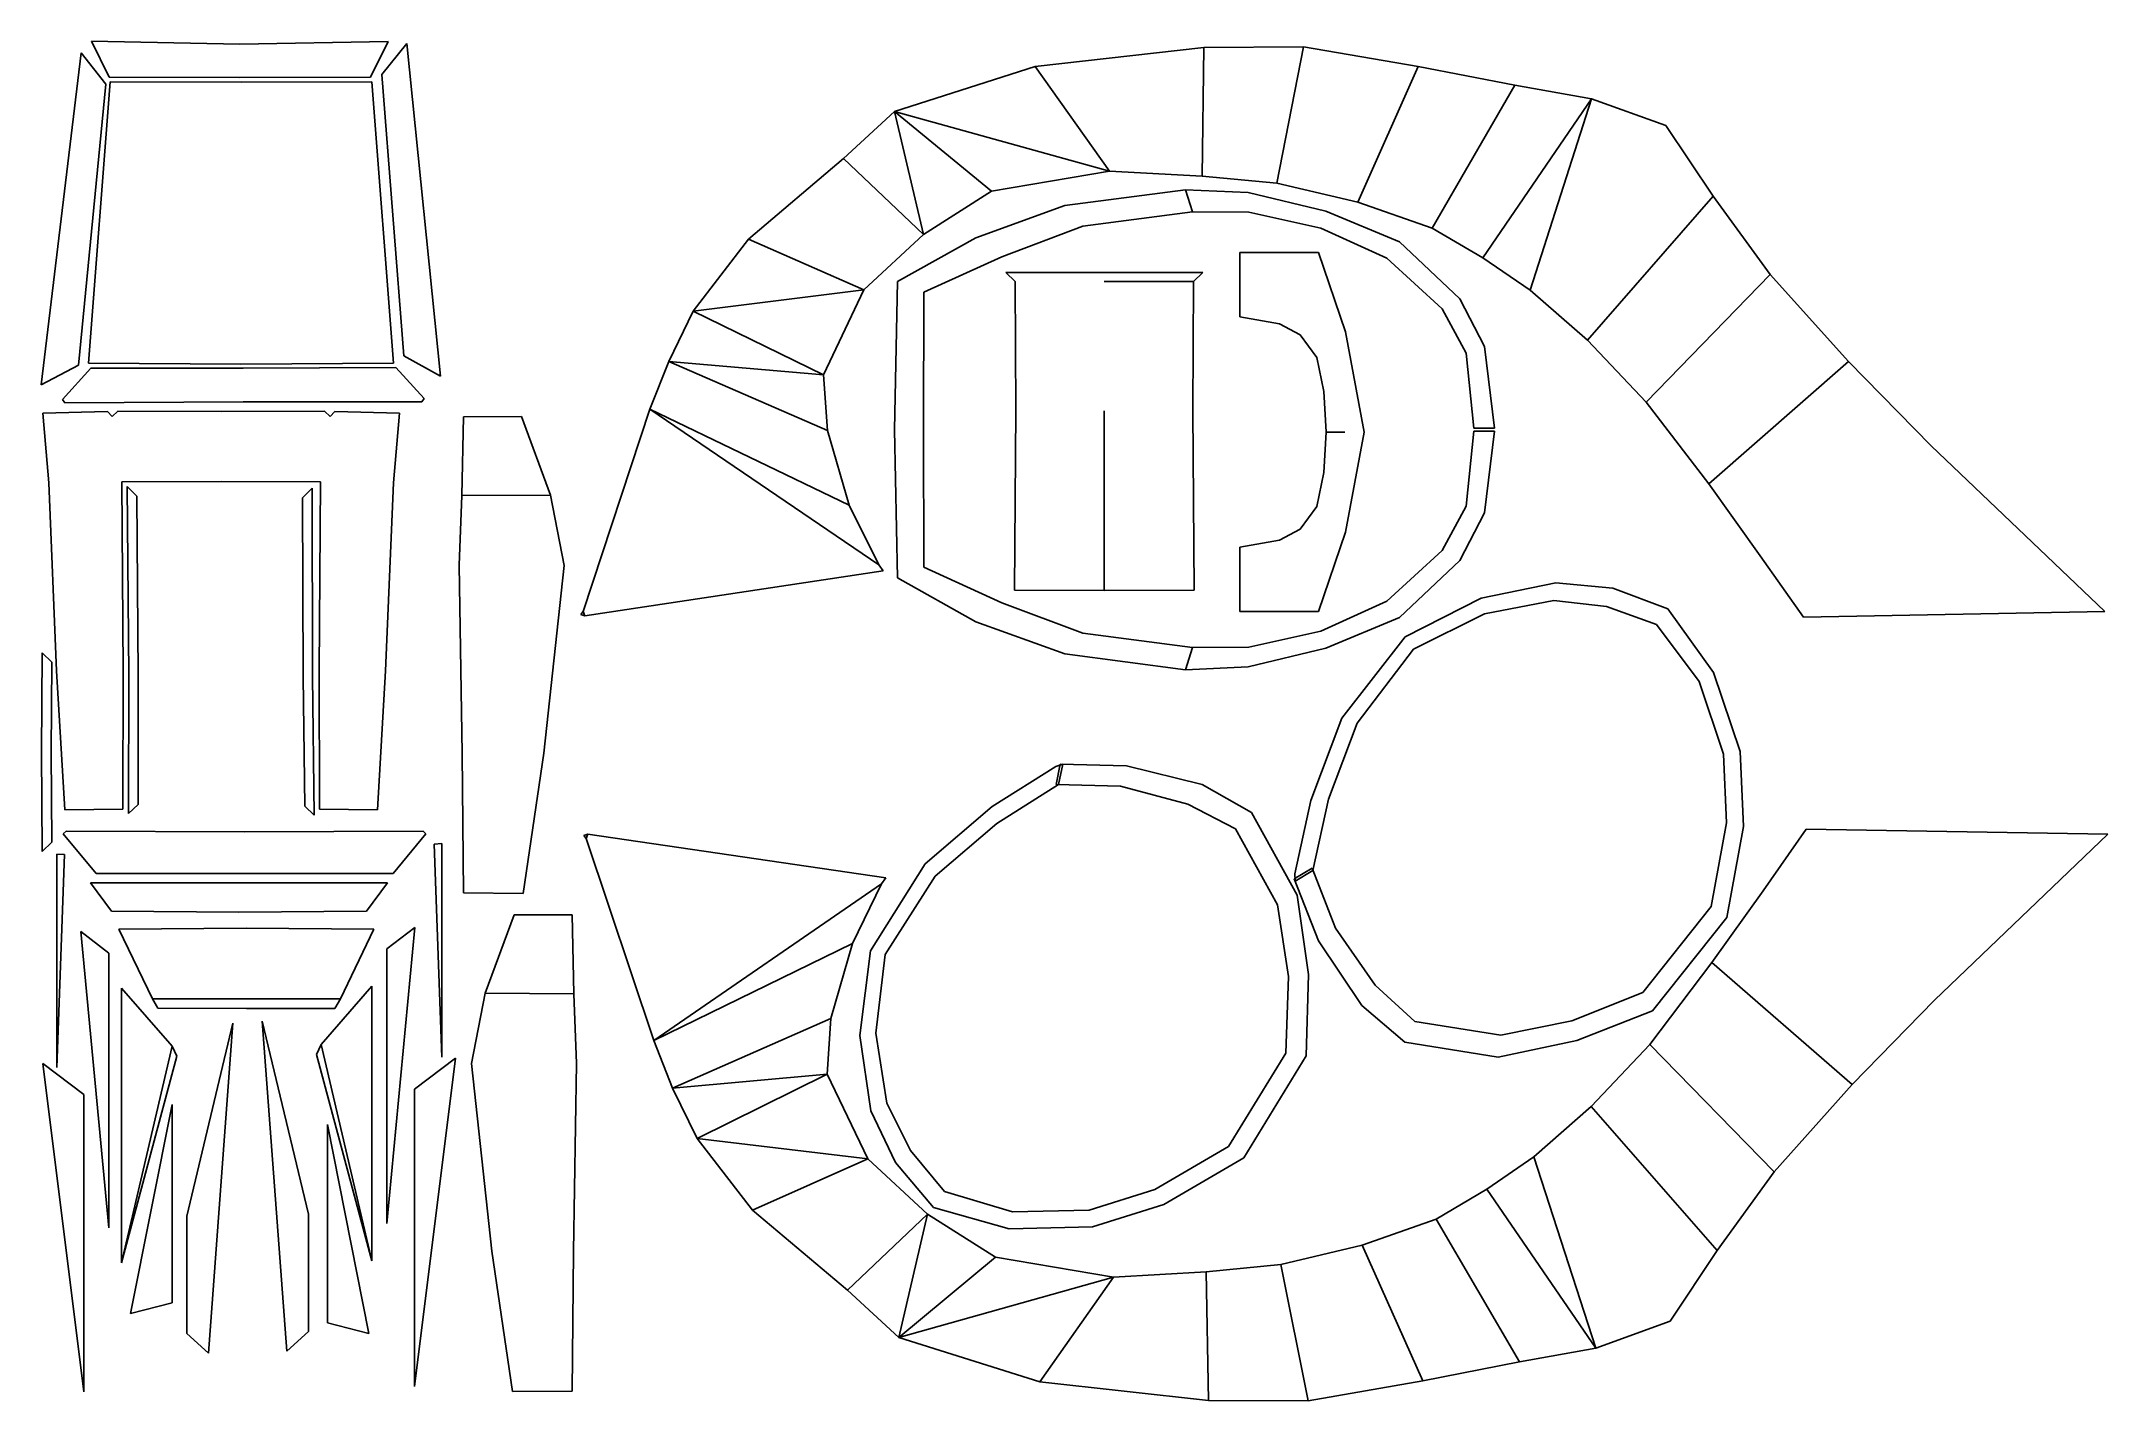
# Model space of a CAD drawing. Extents: x 2 to 903, y 5 to 598.
import ezdxf

# ---------------------------------------------------------------- set-up
doc = ezdxf.new("R2010")
doc.units = 0

msp = doc.modelspace()

# ---------------------------------------------------------------- linework, layer by layer
at = {"layer": 'CutLine', "color": 8, "linetype": 'CONTINUOUS'}
for p, q in [((88.491846, 596.810713), (23.803055, 598.125295)), ((23.803055, 598.125295), (31.461128, 582.547538)), ((153.181159, 598.089352), (88.491846, 596.810713)), ((145.515027, 582.517376), (153.181159, 598.089352)), ((161.406942, 597.159887), (150.48446, 583.670801)), ((176.130116, 452.043343), (161.406942, 597.159887)), ((509.173349, 595.446057), (435.586336, 587.14457)), ((552.614706, 595.653621), (509.173349, 595.446057)), ((602.677403, 587.068662), (552.614706, 595.653621)), ((19.346142, 593.10714), (1.905433, 448.26657)), ((30.00919, 579.409987), (19.346142, 593.10714)), ((435.586336, 587.14457), (374.145651, 567.552216)), ((644.872488, 579.023746), (602.677403, 587.068662)), ((18.153119, 456.752552), (30.00919, 579.409987)), ((32.010564, 580.480388), (22.459351, 457.621986)), ((31.461086, 582.547538), (88.48786, 582.408236)), ((89.027282, 580.351086), (32.000508, 580.490388)), ((88.48786, 582.408236), (145.515027, 582.517376)), ((146.054449, 580.460226), (89.027282, 580.351086)), ((155.577353, 457.607484), (146.054449, 580.460226)), ((150.48446, 583.670801), (160.007364, 460.81806)), ((678.262303, 573.038698), (644.872488, 579.023746)), ((710.671699, 561.444438), (678.262303, 573.038698)), ((374.145651, 567.552216), (351.860303, 546.923573)), ((731.345885, 530.550383), (710.671699, 561.444438)), ((351.860303, 546.923573), (310.407529, 511.789051)), ((416.451895, 532.678614), (467.974454, 541.460136)), ((467.974454, 541.460136), (508.378406, 539.253954)), ((386.797075, 513.816035), (416.451895, 532.678614)), ((501.049701, 533.387539), (448.527414, 526.420797)), ((528.496888, 532.099488), (501.049701, 533.387539)), ((508.378406, 539.253954), (540.934724, 536.166408)), ((562.402183, 524.05128), (528.496888, 532.099488)), ((540.934724, 536.166408), (576.364128, 527.888256)), ((448.527414, 526.420797), (409.694732, 512.443985)), ((456.312445, 517.471168), (504.180829, 523.648937)), ((504.180829, 523.648937), (528.770631, 523.555397)), ((528.770631, 523.555397), (560.150963, 516.524197)), ((594.539448, 510.60707), (562.402183, 524.05128)), ((576.364128, 527.888256), (608.715263, 516.602637)), ((756.269501, 496.302953), (731.345885, 530.550383)), ((421.015704, 504.146138), (456.312445, 517.471168)), ((560.150963, 516.524197), (588.947989, 503.444943)), ((608.715263, 516.602637), (630.881494, 503.596898)), ((310.407529, 511.789051), (286.327059, 480.35249)), ((360.790799, 489.609898), (386.797075, 513.816035)), ((409.694732, 512.443985), (375.419674, 493.335184)), ((559.194984, 506.031322), (524.789411, 505.988902)), ((524.789411, 505.988902), (524.875815, 477.838323)), ((570.938655, 471.400439), (559.194984, 506.031322)), ((620.81, 485.715192), (594.539448, 510.60707)), ((386.923547, 488.697607), (421.015704, 504.146138)), ((422.737683, 497.269299), (426.821913, 493.281726)), ((465.68445, 497.243079), (422.737683, 497.269299)), ((508.62539, 497.269292), (465.681536, 497.243161)), ((504.541163, 493.281715), (508.62539, 497.269292)), ((588.947989, 503.444943), (613.025659, 481.349994)), ((630.881494, 503.596898), (651.472293, 489.475086)), ((790.411127, 458.39578), (756.269501, 496.302953)), ((343.171183, 452.558327), (360.790799, 489.609898)), ((375.419674, 493.335184), (374.163575, 428.645232)), ((386.807891, 428.645336), (386.923547, 488.697607)), ((426.820141, 493.281727), (427.041686, 436.879783)), ((504.31962, 436.879771), (504.541163, 493.281715)), ((651.472293, 489.475086), (676.448523, 467.677353)), ((286.327059, 480.35249), (275.620688, 458.352692)), ((524.875815, 477.838323), (542.176023, 474.87191)), ((613.025659, 481.349994), (623.522471, 461.993793)), ((631.564235, 464.902809), (620.81, 485.715192)), ((542.176023, 474.87191), (551.123035, 470.036866)), ((551.123035, 470.036866), (558.358302, 460.186331)), ((578.998563, 427.639573), (570.938655, 471.400439)), ((160.007364, 460.81806), (176.130116, 452.043343)), ((558.358302, 460.186331), (561.44814, 445.301568)), ((623.522471, 461.993793), (626.978495, 429.285647)), ((635.992005, 429.33224), (631.564235, 464.902809)), ((676.448523, 467.677353), (702.134143, 440.647729)), ((1.905433, 448.26657), (18.153119, 456.752552)), ((23.433444, 455.434206), (11.092281, 441.880797)), ((22.459351, 457.621986), (89.018274, 457.205958)), ((89.993667, 455.43388), (23.433444, 455.434206)), ((89.018274, 457.205958), (155.577353, 457.607484)), ((156.552746, 455.835407), (89.993667, 455.43388)), ((168.973791, 442.320361), (156.552746, 455.835407)), ((275.620688, 458.352692), (267.452643, 437.573182)), ((344.935434, 428.345405), (343.171183, 452.558327)), ((826.471249, 421.589901), (790.411127, 458.39578)), ((11.092281, 441.880797), (12.181277, 440.441051)), ((167.89405, 440.870879), (168.973791, 442.320361)), ((561.44814, 445.301568), (562.439162, 427.69388)), ((30.71067, 436.619239), (2.570998, 435.830926)), ((2.570998, 435.830926), (5.176743, 405.531155)), ((12.181277, 440.441051), (90.036858, 440.825359)), ((32.746228, 434.417217), (30.71067, 436.619239)), ((35.23583, 436.735671), (32.746228, 434.417217)), ((80.36144, 436.640069), (35.23583, 436.735671)), ((125.487213, 436.735669), (80.36144, 436.640069)), ((90.036858, 440.825359), (167.89405, 440.870879)), ((127.976976, 434.417222), (125.487213, 436.735669)), ((130.01237, 436.61925), (127.976976, 434.417222)), ((158.152205, 435.830931), (130.01237, 436.61925)), ((155.546304, 405.531154), (158.152205, 435.830931)), ((186.135788, 434.278235), (185.390686, 399.880706)), ((211.469745, 434.376443), (186.135788, 434.278235)), ((224.011745, 400.092799), (211.469745, 434.376443)), ((267.452643, 437.573182), (238.310778, 349.377844)), ((427.041686, 436.879783), (426.465308, 358.682255)), ((465.680653, 436.945979), (465.668119, 358.515081)), ((465.693508, 358.515081), (465.680653, 436.945979)), ((504.895997, 358.682255), (504.31962, 436.879771)), ((702.134143, 440.647729), (729.388264, 404.981563)), ((354.420587, 395.640786), (344.935434, 428.345405)), ((374.163575, 428.645232), (375.419674, 363.955477)), ((386.924367, 368.593067), (386.807891, 428.645336)), ((562.439162, 427.585271), (561.448134, 409.977745)), ((562.439162, 427.69388), (570.613628, 427.639574)), ((570.613628, 427.639574), (562.439162, 427.585271)), ((570.938326, 383.878866), (578.998563, 427.639573)), ((626.979284, 428.005563), (623.523081, 395.29761)), ((626.978495, 429.285647), (635.992005, 429.33224)), ((635.992795, 427.959208), (626.979284, 428.005563)), ((631.564776, 392.388519), (635.992795, 427.959208)), ((902.231509, 349.377844), (826.471249, 421.589901)), ((37.03326, 405.836695), (80.361442, 406.032138)), ((37.645724, 323.578913), (37.03326, 405.836695)), ((80.361442, 406.032138), (123.689785, 405.8367)), ((123.689785, 405.8367), (123.077488, 323.578901)), ((561.448134, 409.977745), (558.358291, 395.092823)), ((5.176743, 405.531155), (8.59804, 323.483474)), ((43.583829, 399.686464), (39.427035, 403.877565)), ((39.427035, 403.877565), (40.039499, 321.619783)), ((44.164303, 321.488978), (43.583829, 399.686464)), ((120.026896, 403.148376), (115.914504, 398.913855)), ((115.914504, 398.913855), (116.155254, 320.714573)), ((120.278454, 320.888684), (120.026896, 403.148376)), ((152.12517, 323.483488), (155.546304, 405.531154)), ((185.390686, 399.880706), (184.279197, 369.489394)), ((229.976372, 369.410782), (224.011745, 400.092799)), ((729.388264, 404.981563), (751.805002, 373.668333)), ((367.242879, 369.608546), (354.420587, 395.640786)), ((558.358291, 395.092823), (551.123027, 385.242286)), ((623.523081, 395.29761), (613.025876, 375.941511)), ((620.810211, 371.576239), (631.564776, 392.388519)), ((542.176016, 380.40724), (524.875806, 377.440983)), ((551.123027, 385.242286), (542.176016, 380.40724)), ((559.194983, 349.247836), (570.938326, 383.878866)), ((524.875806, 377.440983), (524.789411, 349.29024)), ((613.025876, 375.941511), (588.94806, 353.847111)), ((594.539501, 346.68477), (620.810211, 371.576239)), ((751.805002, 373.668333), (770.697796, 346.900013)), ((184.279197, 369.489394), (185.495447, 287.379442)), ((221.216742, 287.509994), (229.976372, 369.410782)), ((239.046927, 347.437461), (369.138275, 367.020582)), ((369.138275, 367.020582), (367.242879, 369.608546)), ((375.419674, 363.955477), (409.695964, 344.847294)), ((421.016893, 353.145181), (386.924367, 368.593067)), ((662.629202, 361.833169), (630.156284, 355.165267)), ((687.489586, 359.515663), (662.629202, 361.833169)), ((456.313662, 339.820942), (421.016893, 353.145181)), ((426.465308, 358.682255), (465.693508, 358.515081)), ((465.668119, 358.515081), (504.895997, 358.682255)), ((588.94806, 353.847111), (560.154722, 340.751495)), ((630.156284, 355.165267), (596.910318, 338.281417)), ((631.564609, 348.281195), (661.843218, 354.108893)), ((661.843218, 354.108893), (684.807784, 351.539333)), ((711.549821, 350.482698), (687.489586, 359.515663)), ((238.310778, 349.377844), (237.315817, 347.949358)), ((237.315817, 347.949358), (239.046927, 347.437461)), ((409.695964, 344.847294), (448.528845, 330.871013)), ((524.789411, 349.29024), (559.194983, 349.247836)), ((562.402179, 333.241026), (594.539501, 346.68477)), ((600.659748, 332.827058), (631.564609, 348.281195)), ((684.807784, 351.539333), (706.612941, 343.639873)), ((706.612941, 343.639873), (725.175051, 318.794181)), ((731.55262, 322.664558), (711.549821, 350.482698)), ((770.697796, 346.900013), (902.231509, 349.377844)), ((504.179459, 333.636607), (456.313662, 339.820942)), ((528.76308, 333.784371), (504.179459, 333.636607)), ((560.154722, 340.751495), (528.76308, 333.784371)), ((596.910318, 338.281417), (569.380144, 302.82814)), ((2.280784, 331.246831), (1.960419, 287.919231)), ((6.527145, 327.146665), (2.280784, 331.246831)), ((6.227869, 287.91925), (6.527145, 327.146665)), ((448.528845, 330.871013), (501.048294, 323.905209)), ((501.048294, 323.905209), (528.496821, 325.193139)), ((528.496821, 325.193139), (562.402179, 333.241026)), ((575.98663, 300.548136), (600.659748, 332.827058)), ((8.59804, 323.483474), (12.118427, 262.694206)), ((37.435537, 263.111987), (37.645724, 323.578913)), ((40.039499, 321.619783), (39.9514, 261.152555)), ((44.087166, 265.086652), (44.164303, 321.488978)), ((116.155254, 320.714573), (116.824596, 264.316166)), ((121.001449, 260.425719), (120.278454, 320.888684)), ((123.077488, 323.578901), (123.287672, 263.111979)), ((148.604617, 262.69421), (152.12517, 323.483488)), ((725.175051, 318.794181), (735.818644, 287.062179)), ((743.122627, 288.169521), (731.55262, 322.664558)), ((569.380144, 302.82814), (555.74599, 266.81206)), ((563.444503, 267.417389), (575.98663, 300.548136)), ((1.960419, 287.919231), (2.280784, 244.591793)), ((6.52711, 248.692157), (6.227869, 287.91925)), ((185.495447, 287.379442), (186.135788, 226.491672)), ((212.16574, 226.274322), (221.216742, 287.509994)), ((444.505243, 281.732153), (416.771245, 264.287785)), ((447.5772, 282.657631), (444.505243, 281.732153)), ((446.463372, 282.687413), (444.713022, 273.780939)), ((445.734887, 273.768986), (447.5772, 282.657631)), ((475.442553, 281.986321), (446.463372, 282.687413)), ((508.376541, 273.839176), (475.442553, 281.986321)), ((735.818644, 287.062179), (737.156718, 257.042031)), ((744.577712, 255.535524), (743.122627, 288.169521)), ((418.826196, 256.843899), (445.734887, 273.768986)), ((444.713022, 273.780939), (472.79337, 273.123413)), ((472.79337, 273.123413), (502.06298, 265.23364)), ((529.918314, 261.638182), (508.376541, 273.839176)), ((12.118427, 262.694206), (37.435537, 263.111987)), ((39.9514, 261.152555), (44.087166, 265.086652)), ((116.824596, 264.316166), (121.001449, 260.425719)), ((123.287672, 263.111979), (148.604617, 262.69421)), ((416.771245, 264.287785), (387.558315, 239.195292)), ((502.06298, 265.23364), (522.913897, 254.401209)), ((549.84817, 225.592888), (529.918314, 261.638182)), ((555.74599, 266.81206), (548.797297, 234.792674)), ((556.703529, 236.351156), (563.444503, 267.417389)), ((12.723506, 253.442161), (11.437316, 252.269031)), ((90.579397, 253.126838), (12.723506, 253.442161)), ((168.436067, 253.415583), (90.579397, 253.126838)), ((169.720687, 252.243878), (168.436067, 253.415583)), ((391.953065, 233.761359), (418.826196, 256.843899)), ((522.913897, 254.401209), (541.24754, 221.243373)), ((737.156718, 257.042031), (730.480247, 220.536069)), ((737.319829, 215.850472), (744.577712, 255.535524)), ((771.953441, 254.288114), (753.133964, 227.4682)), ((903.459222, 252.143385), (771.953441, 254.288114)), ((2.280784, 244.591793), (6.52711, 248.692157)), ((8.661435, 243.481898), (8.661435, 150.262162)), ((12.047561, 243.203721), (8.661435, 243.481898)), ((11.437316, 252.269031), (25.773634, 235.009143)), ((155.366354, 235.008606), (169.720687, 252.243878)), ((176.636482, 248.072588), (173.250363, 247.794364)), ((173.250363, 247.794364), (176.636482, 154.841249)), ((176.636482, 154.841249), (176.636482, 248.072588)), ((240.284958, 252.143385), (238.555529, 251.618106)), ((238.555529, 251.618106), (239.560167, 250.199007)), ((239.560167, 250.199007), (269.075841, 162.100644)), ((370.418708, 233.075686), (240.284958, 252.143385)), ((827.932552, 179.753758), (903.459222, 252.143385)), ((8.661435, 150.262162), (12.047561, 243.203721)), ((25.773634, 235.009143), (90.569905, 235.029839)), ((90.572068, 235.029839), (155.364191, 235.009143)), ((387.558315, 239.195292), (363.609787, 201.230434)), ((556.34353, 237.308911), (548.566724, 232.627984)), ((548.797297, 234.792674), (548.976005, 231.589312)), ((548.976005, 231.589312), (556.703529, 236.351156)), ((566.53154, 211.133684), (556.34353, 237.308911)), ((88.115214, 230.947309), (23.318942, 230.926613)), ((23.318942, 230.926613), (32.518135, 218.526947)), ((152.9095, 230.926613), (88.117376, 230.947308)), ((143.731511, 218.501301), (152.9095, 230.926613)), ((186.135788, 226.491672), (212.16574, 226.274322)), ((355.80341, 204.40284), (368.533451, 230.480314)), ((368.533451, 230.480314), (370.418708, 233.075686)), ((370.015427, 199.564393), (391.953065, 233.761359)), ((548.566724, 232.627984), (559.102035, 205.62258)), ((554.81522, 190.86061), (549.84817, 225.592888)), ((753.133964, 227.4682), (730.803983, 196.092731)), ((32.518135, 218.526947), (88.127526, 218.087082)), ((88.127526, 218.087082), (143.73563, 218.500379)), ((208.158456, 216.972342), (195.616615, 182.688694)), ((233.492521, 216.874153), (208.158456, 216.972342)), ((234.237674, 182.476624), (233.492521, 216.874153)), ((541.24754, 221.243373), (546.017328, 190.007437)), ((730.480247, 220.536069), (700.623194, 183.057259)), ((31.411542, 200.251483), (19.153439, 209.638481)), ((19.153439, 209.638481), (31.411542, 80.413603)), ((91.400547, 211.057973), (35.79388, 210.639602)), ((35.79388, 210.639602), (50.38319, 180.297536)), ((147.005722, 210.639602), (91.400547, 211.057973)), ((132.382263, 180.275171), (147.005722, 210.639602)), ((164.879459, 211.460839), (152.599615, 202.090517)), ((152.599615, 82.262395), (164.879459, 211.460839)), ((583.92415, 186.305187), (566.53154, 211.133684)), ((704.862829, 175.108627), (737.319829, 215.850472)), ((31.411542, 80.413603), (31.411542, 200.251483)), ((152.599615, 202.090517), (152.599615, 82.262395)), ((346.423958, 171.667744), (355.80341, 204.40284)), ((363.609787, 201.230434), (359.067546, 164.220709)), ((366.019152, 165.242831), (370.015427, 199.564393)), ((559.102035, 205.62258), (577.985517, 177.436779)), ((546.017328, 190.007437), (544.887794, 156.627696)), ((553.805779, 155.350833), (554.81522, 190.86061)), ((730.803983, 196.092731), (703.648747, 160.351459)), ((36.940744, 184.963806), (36.940744, 65.125926)), ((59.041814, 159.566332), (36.940744, 184.963806)), ((146.113298, 185.81321), (123.972608, 160.40388)), ((146.113298, 65.985089), (146.113298, 185.81321)), ((195.616615, 182.688694), (189.652007, 152.006992)), ((235.349044, 152.085328), (234.237674, 182.476624)), ((601.214094, 170.394541), (583.92415, 186.305187)), ((700.623194, 183.057259), (669.626745, 170.619454)), ((50.38319, 180.297536), (52.77729, 176.163334)), ((52.77729, 176.163334), (91.381761, 176.010303)), ((91.381761, 176.010303), (129.986775, 176.142043)), ((129.986775, 176.142043), (132.382263, 180.275171)), ((344.728353, 147.450214), (346.423958, 171.667744)), ((577.985517, 177.436779), (596.797548, 161.342752)), ((671.822951, 162.057477), (704.862829, 175.108627)), ((791.974825, 142.847965), (827.932552, 179.753758)), ((85.470524, 169.635572), (65.344016, 85.485882)), ((74.811848, 25.593185), (85.470524, 169.635572)), ((118.515679, 86.363817), (98.254386, 170.493273)), ((98.254386, 170.493273), (109.056708, 26.467283)), ((359.067546, 164.220709), (363.865582, 131.419305)), ((370.859555, 134.790737), (366.019152, 165.242831)), ((638.635184, 164.458412), (601.214094, 170.394541)), ((669.626745, 170.619454), (638.635184, 164.458412)), ((36.940744, 65.125926), (60.986999, 155.202894)), ((60.986999, 155.202894), (59.041814, 159.566332)), ((123.972608, 160.40388), (122.029157, 156.039924)), ((122.029157, 156.039924), (146.113298, 65.985089)), ((182.577889, 154.368513), (164.687961, 140.838843)), ((164.687961, 11.050243), (182.577889, 154.368513)), ((269.075841, 162.100644), (277.316954, 141.348914)), ((544.887794, 156.627696), (519.828341, 115.785177)), ((526.564382, 110.951912), (553.805779, 155.350833)), ((596.797548, 161.342752), (637.477117, 154.890318)), ((637.477117, 154.890318), (671.822951, 162.057477)), ((703.648747, 160.351459), (678.038354, 133.250418)), ((20.429301, 138.524983), (2.520243, 152.041617)), ((2.520243, 152.041617), (20.429301, 8.720013)), ((189.652007, 152.006992), (198.411523, 70.105898)), ((234.132962, 69.975351), (235.349044, 152.085328)), ((362.442442, 110.44357), (344.728353, 147.450214)), ((20.429301, 8.720013), (20.429301, 138.524983)), ((164.687961, 140.838843), (164.687961, 11.050243)), ((277.316954, 141.348914), (288.08657, 119.389214)), ((757.938354, 104.846108), (791.974825, 142.847965)), ((58.919157, 134.157366), (40.868472, 42.922658)), ((58.919157, 47.610778), (58.919157, 134.157366)), ((363.865582, 131.419305), (374.516987, 108.837141)), ((381.102127, 114.076807), (370.859555, 134.790737)), ((678.038354, 133.250418), (653.122435, 111.383815)), ((126.727862, 125.445298), (126.727862, 38.894432)), ((144.757438, 34.194644), (126.727862, 125.445298)), ((288.08657, 119.389214), (312.141942, 88.107619)), ((388.515741, 86.309585), (362.442442, 110.44357)), ((374.516987, 108.837141), (391.209096, 89.295787)), ((395.960054, 96.269219), (381.102127, 114.076807)), ((519.828341, 115.785177), (487.782851, 97.067001)), ((491.728583, 90.603812), (526.564382, 110.951912)), ((653.122435, 111.383815), (632.570705, 97.205102)), ((733.109361, 70.530015), (757.938354, 104.846108)), ((425.644102, 87.285931), (395.960054, 96.269219)), ((487.782851, 97.067001), (459.103837, 88.094097)), ((460.552014, 80.849951), (491.728583, 90.603812)), ((632.570705, 97.205102), (610.440607, 84.13804)), ((65.344016, 85.485882), (65.344016, 34.228513)), ((118.515679, 35.113464), (118.515679, 86.363817)), ((312.141942, 88.107619), (353.670743, 53.105366)), ((418.222632, 67.529171), (388.515741, 86.309585)), ((391.209096, 89.295787), (424.178972, 79.971174)), ((459.103837, 88.094097), (425.644102, 87.285931)), ((610.440607, 84.13804), (578.120824, 72.762956)), ((424.178972, 79.971174), (460.552014, 80.849951)), ((578.120824, 72.762956), (542.714533, 64.386371)), ((198.411523, 70.105898), (207.462556, 8.870223)), ((233.492521, 9.087601), (234.132962, 69.975351)), ((469.769485, 58.890523), (418.222632, 67.529171)), ((542.714533, 64.386371), (510.167208, 61.208952)), ((712.520929, 39.578704), (733.109361, 70.530015)), ((510.167208, 61.208952), (469.769485, 58.890523)), ((40.868472, 42.922658), (58.919157, 47.610778)), ((353.670743, 53.105366), (376.013338, 32.538689)), ((126.727862, 38.894432), (144.757438, 34.194644)), ((680.143746, 27.894682), (712.520929, 39.578704)), ((65.344016, 34.228513), (74.811848, 25.593185)), ((109.056708, 26.467283), (118.515679, 35.113464)), ((376.013338, 32.538689), (437.507831, 13.116615)), ((646.770693, 21.817231), (680.143746, 27.894682)), ((604.598352, 13.655436), (646.770693, 21.817231)), ((207.462556, 8.870223), (233.492521, 9.087601)), ((437.507831, 13.116615), (511.117558, 5.018929)), ((554.559317, 4.931753), (604.598352, 13.655436)), ((511.117558, 5.018929), (554.559317, 4.931753))]:
    msp.add_line(p, q, dxfattribs=at)
at = {"layer": 'MountainLine', "color": 5, "linetype": 'CONTINUOUS'}
for p, q in [((509.173349, 595.446057), (508.378406, 539.253954)), ((552.614706, 595.653621), (540.934724, 536.166408)), ((435.586336, 587.14457), (467.974454, 541.460136)), ((602.677403, 587.068662), (576.364128, 527.888256)), ((608.715263, 516.602637), (644.872488, 579.023746)), ((630.881494, 503.596898), (678.262303, 573.038698)), ((678.262303, 573.038698), (651.472293, 489.475086)), ((416.451895, 532.678614), (374.145651, 567.552216)), ((467.974454, 541.460136), (374.145651, 567.552216)), ((351.860303, 546.923573), (386.797075, 513.816035)), ((501.049701, 533.387539), (504.180829, 523.648937)), ((676.448523, 467.677353), (731.345885, 530.550383)), ((310.407529, 511.789051), (360.790799, 489.609898)), ((702.134143, 440.647729), (756.269501, 496.302953)), ((343.171183, 452.558327), (286.327059, 480.35249)), ((275.620688, 458.352692), (344.935434, 428.345405)), ((729.388264, 404.981563), (790.411127, 458.39578)), ((267.452643, 437.573182), (354.420587, 395.640786)), ((367.242879, 369.608546), (267.452643, 437.573182)), ((185.390686, 399.880706), (224.011745, 400.092799)), ((238.310778, 349.377844), (239.046927, 347.437461)), ((504.179459, 333.636607), (501.048294, 323.905209)), ((240.284958, 252.143385), (239.560167, 250.199007)), ((368.533451, 230.480314), (269.075841, 162.100644)), ((355.80341, 204.40284), (269.075841, 162.100644)), ((791.974825, 142.847965), (730.803983, 196.092731)), ((195.616615, 182.688694), (234.237674, 182.476624)), ((50.38319, 180.297536), (91.382669, 180.274001)), ((91.382669, 180.274001), (132.382263, 180.275171)), ((346.423958, 171.667744), (277.316954, 141.348914)), ((59.041814, 159.566332), (36.940744, 65.125926)), ((146.113298, 65.985089), (123.972608, 160.40388)), ((757.938354, 104.846108), (703.648747, 160.351459)), ((288.08657, 119.389214), (344.728353, 147.450214)), ((733.109361, 70.530015), (678.038354, 133.250418)), ((362.442442, 110.44357), (312.141942, 88.107619)), ((680.143746, 27.894682), (653.122435, 111.383815)), ((680.143746, 27.894682), (632.570705, 97.205102)), ((388.515741, 86.309585), (353.670743, 53.105366)), ((646.770693, 21.817231), (610.440607, 84.13804)), ((604.598352, 13.655436), (578.120824, 72.762956)), ((376.013338, 32.538689), (418.222632, 67.529171)), ((542.714533, 64.386371), (554.559317, 4.931753)), ((469.769485, 58.890523), (376.013338, 32.538689)), ((469.769485, 58.890523), (437.507831, 13.116615)), ((510.167208, 61.208952), (511.117558, 5.018929))]:
    msp.add_line(p, q, dxfattribs=at)
at = {"layer": 'ValleyLine', "color": 1, "linetype": 'CONTINUOUS'}
for p, q in [((386.797075, 513.816035), (374.145651, 567.552216)), ((360.790799, 489.609898), (286.327059, 480.35249)), ((465.680652, 493.26117), (504.541163, 493.281715)), ((343.171183, 452.558327), (275.620688, 458.352692)), ((344.728353, 147.450214), (277.316954, 141.348914)), ((362.442442, 110.44357), (288.08657, 119.389214)), ((388.515741, 86.309585), (376.013338, 32.538689))]:
    msp.add_line(p, q, dxfattribs=at)

doc.saveas('drawing.dxf')
